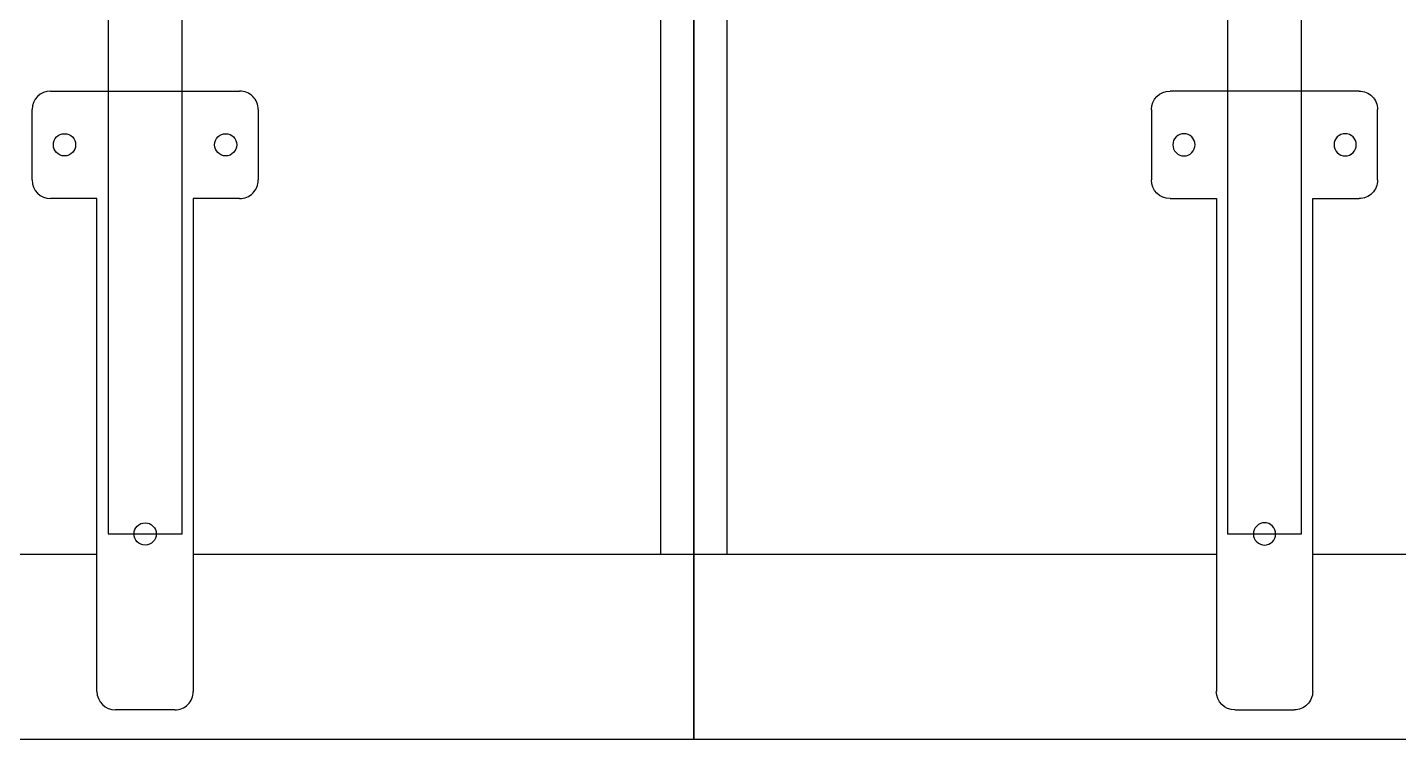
# Model space of a CAD drawing. Header units: millimetres. Extents: x 151130 to 215929, y 2134 to 34533.
# Drawn here: x 170295.3 to 170665.2, y 12430.4 to 12622.6 of the extents above; entities that cross this region are included whole.
import ezdxf

# ---------------------------------------------------------------- set-up
doc = ezdxf.new("R2010")
doc.units = ezdxf.units.MM
for name, color, linetype in [('2D', 7, 'Continuous'), ('MUEBLES', 8, 'Continuous'), ('OH CUBIERTA', 3, 'Continuous')]:
    doc.layers.add(name, color=color, linetype=linetype)

# ---------------------------------------------------------------- blocks, each defined once
blk = doc.blocks.new('CUR25.15070')
at = {"layer": 'OH CUBIERTA'}
blk.add_lwpolyline([(0, 0), (0, 700), (1500, 700), (1500, 0)], close=True, dxfattribs=at)
blk = doc.blocks.new('SP.LI.5LTD.140')
at = {"layer": '2D'}
for p, q in [((5, -697), (5, 697)), ((55, 533), (55, 164)), ((156, 181.5), (175, 181.5)), ((151, 164), (151, 176.5)), ((180, 176.5), (180, 125.5)), ((18, 164), (151, 164)), ((13, 143), (13, 159)), ((151, 138), (18, 138)), ((55, 138), (55, -138)), ((151, 125.5), (151, 138)), ((175, 120.5), (156, 120.5)), ((175, -120.5), (156, -120.5)), ((151, -125.5), (151, -138)), ((180, -176.5), (180, -125.5)), ((151, -138), (18, -138)), ((13, -143), (13, -159)), ((18, -164), (151, -164)), ((55, -164), (55, -533)), ((151, -164), (151, -176.5)), ((156, -181.5), (175, -181.5))]:
    blk.add_line(p, q, dxfattribs=at)
for centre, major_axis, start_param, end_param in [((156, 176.5), (-3.54, 3.54), -0.785398, 0.785398), ((175, 176.5), (3.54, 3.54), 5.497787, 7.068583), ((165.5, 172.75), (-2.12, 2.12), -0.785398, 5.497787), ((18, 159), (-3.54, 3.54), -0.785398, 0.785398), ((60.5, 151), (-2.12, 2.12), -0.785398, 5.497787), ((18, 143), (3.54, 3.54), 2.356194, 3.926991), ((165.5, 129.25), (-2.12, 2.12), -0.785398, 5.497787), ((156, 125.5), (3.54, 3.54), 2.356194, 3.926991), ((175, 125.5), (-3.54, 3.54), 2.356194, 3.926991)]:
    blk.add_ellipse(centre, major_axis=major_axis, ratio=1, start_param=start_param, end_param=end_param, dxfattribs=at)
at = {"layer": '2D', "extrusion": (0, 0, -1)}
for centre, major_axis, start_param, end_param in [((156, -125.5), (-3.54, 3.54), 5.497787, 7.068583), ((175, -125.5), (3.54, 3.54), -0.785398, 0.785398), ((165.5, -129.25), (2.12, 2.12), 2.356194490192319, 8.639379797371905), ((18, -143), (-3.54, 3.54), 5.497787, 7.068583), ((60.5, -151), (2.12, 2.12), 2.356194490192319, 8.639379797371905), ((18, -159), (3.54, 3.54), 2.356194, 3.926991), ((165.5, -172.75), (2.12, 2.12), 2.356194490192319, 8.639379797371905), ((156, -176.5), (3.54, 3.54), 2.356194, 3.926991), ((175, -176.5), (-3.54, 3.54), 2.356194, 3.926991)]:
    blk.add_ellipse(centre, major_axis=major_axis, ratio=1, start_param=start_param, end_param=end_param, dxfattribs=at)
blk = doc.blocks.new('B4')
at = {"color": 5}
blk.add_lwpolyline([(-2950, -709), (-1550, -709), (-1550, -691), (-2950, -691)], close=True, dxfattribs=at)
at = {"layer": 'MUEBLES'}
for points in [[(-2944.5, -562), (-1530.5, -562), (-1530.5, -542), (-2944.5, -542)], [(-2944.5, -864), (-1530.5, -864), (-1530.5, -844), (-2944.5, -844)]]:
    blk.add_lwpolyline(points, close=True, dxfattribs=at)
blk.add_blockref('SP.LI.5LTD.140', (-3005, -703))
at = {"layer": 'OH CUBIERTA'}
for p in [(-3000, -700), (-3000, -1400)]:
    blk.add_blockref('CUR25.15070', p, dxfattribs=at)

msp = doc.modelspace()

# ---------------------------------------------------------------- block references
at = {"color": 5, "rotation": 90}
msp.add_blockref('B4', (169775.03, 15430.44), dxfattribs=at)

doc.saveas('drawing.dxf')
